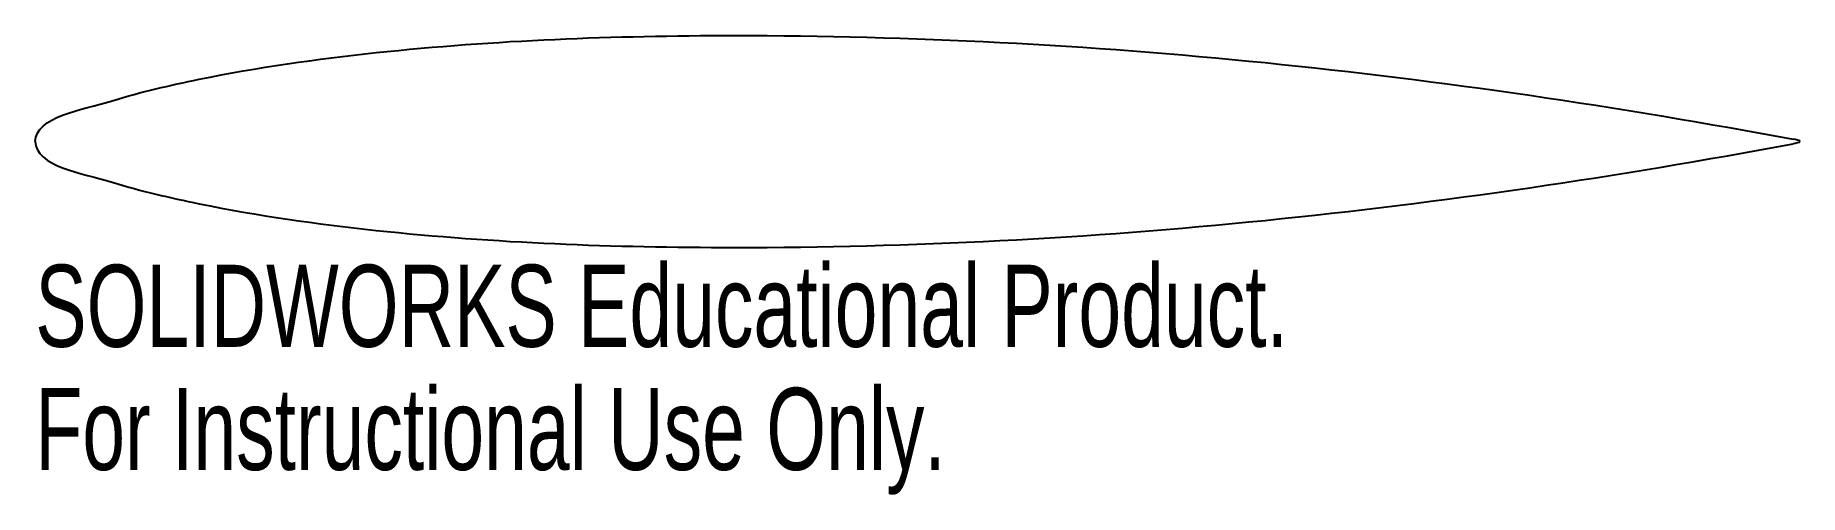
# Model space of a CAD drawing. Header units: millimetres. Extents: x 977 to 1080, y 199 to 226.
import ezdxf

# ---------------------------------------------------------------- set-up
doc = ezdxf.new("R2010")
doc.units = ezdxf.units.MM
doc.styles.add('SLDTEXTSTYLE0', font='TXT', dxfattribs={"width": 0.7})

msp = doc.modelspace()

# ---------------------------------------------------------------- linework, layer by layer
at = {"color": 7, "linetype": 'Continuous', "lineweight": 25}
for points in [[(976.61, 220), (976.61, 221.45), (979.38, 221.87), (982.88, 222.93), (984.51, 223.31), (989.72, 224.37), (993.14, 224.86), (1003.68, 225.98), (1010.66, 226.24), (1017.7, 226.24)], [(976.61, 220), (976.61, 218.55), (979.38, 218.13), (982.88, 217.07), (984.51, 216.69), (989.72, 215.63), (993.14, 215.14), (1003.68, 214.02), (1010.66, 213.76), (1017.7, 213.76)]]:
    msp.add_open_spline(points, degree=3, knots=[0, 0, 0, 0, 0.125, 0.125, 0.25, 0.25, 0.5, 0.5, 1, 1, 1, 1], dxfattribs=at)
for points in [[(1017.7, 226.24), (1038.58, 226.26), (1059.41, 224), (1080.01, 220.13)], [(1080.4, 220), (1080.4, 220.09), (1080.16, 220.1), (1080.01, 220.13)], [(1017.7, 213.76), (1038.58, 213.74), (1059.41, 216), (1080.01, 219.87)], [(1080.4, 220), (1080.4, 219.91), (1080.16, 219.9), (1080.01, 219.87)]]:
    msp.add_open_spline(points, degree=3, dxfattribs=at)

# ---------------------------------------------------------------- texts
at = {"color": 7, "linetype": 'Continuous', "char_height": 4.8336, "attachment_point": 1, "style": 'SLDTEXTSTYLE0'}
for s, insert in [('SOLIDWORKS Educational Product.', (976.61, 212.74)), ('For Instructional Use Only.', (976.61, 205.49))]:
    msp.add_mtext(s, dxfattribs=dict(at, insert=insert))

doc.saveas('drawing.dxf')
